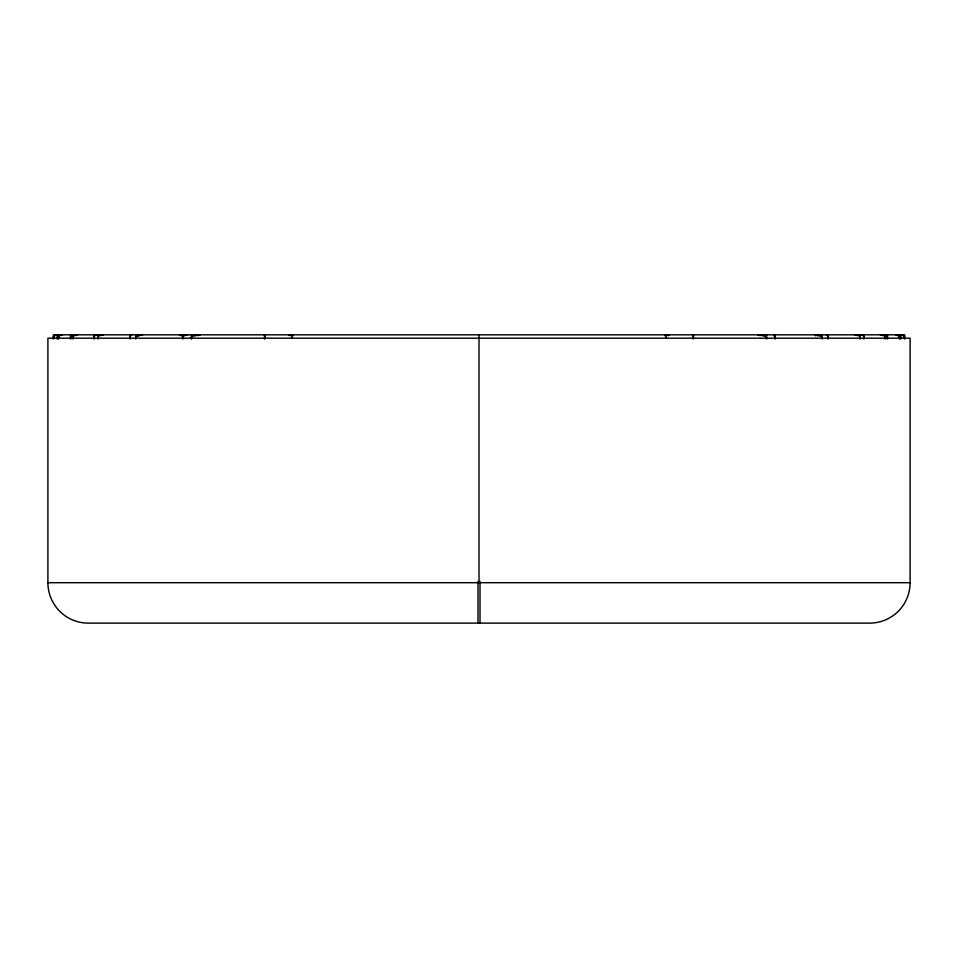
<?xml version="1.0" encoding="UTF-8"?>
<svg xmlns="http://www.w3.org/2000/svg" width="958" height="958" viewBox="0 0 958 958"><rect width="100%" height="100%" fill="white"/><g stroke="black" fill="none" stroke-linecap="round" stroke-linejoin="round"><path stroke-width="1.44" d="M264.6 338.186L264.755 336.294M53.313 338.186L53.732 336.557A2.658 1.904 90 0 0 53.289 338.186A2.658 1.892 -90 0 1 53.744 336.569M183.265 335.767L184.211 334.821M58.953 336.521L58.833 336.725A2.443 1.856 89.9 0 0 58.426 338.186M94.782 335.719L96.231 334.821M136.479 336.749L135.832 338.186A1.796 1.605 90 0 1 136.192 337.12L136.383 336.845M136.659 335.683L138.335 334.821M58.067 335.863L60.198 334.821M71.359 335.683L73.047 334.821L72.988 339.084M131.066 335.132L130.815 335.396A3.628 1.688 90 0 0 130.575 335.767A3.76 1.736 90 0 1 131.066 335.144L131.797 334.821M54.271 335.839L56.726 334.821L54.522 335.611M59.576 335.815L62.39 334.821M192.702 336.438L191.648 337.444A1.401 1.305 -90 0 0 191.42 338.186L192.738 336.414M74.341 335.803L77.598 334.821M184.235 335.827L187.708 334.821L186.091 335.013M99.656 335.791L103.5 334.821M292.609 335.084L293.112 335.815M137.713 335.839L142.55 334.821L137.856 335.767M197.743 334.953L200.222 334.821L194.115 335.755L198.438 334.821L198.438 335.611M292.202 335.084L293.112 334.821A3.365 1.485 -90 0 0 291.627 338.186M292.01 335.084L293.112 334.821L291.867 335.084M197.408 335.025L198.438 334.821A2.694 1.784 -90 0 0 197.18 335.611M47.9 582.704L910.1 582.704L910.1 338.186L47.9 338.186L47.9 582.704A40.416 40.416 0 0 0 88.316 623.119L869.684 623.119A40.416 40.416 0 0 0 910.1 582.704M854.5 334.821L858.344 335.791M880.402 334.821L883.659 335.803M895.61 334.821L898.424 335.815M760.005 334.929L757.778 334.821L763.897 335.755L759.562 334.821L759.562 335.611M897.802 334.821L899.933 335.863M861.769 334.821L863.218 335.719M826.203 334.821L827.185 335.396A3.628 1.688 -90 0 1 827.425 335.767A3.76 1.736 -90 0 0 826.934 335.144M666.373 338.186A3.365 1.485 90 0 0 664.888 334.821L666.133 335.084L664.888 334.821L664.888 335.815M666.085 335.084L664.888 334.821L665.99 335.084M773.789 335.815L773.789 334.821L774.735 335.767M903.478 335.611L901.274 334.821L903.729 335.839M816.36 335.084L815.45 334.821L815.45 335.815M760.293 335.025L759.562 334.821A2.694 1.784 90 0 1 760.82 335.611M668.504 335.025L667.774 334.821L667.774 335.611M820.144 335.767L815.45 334.821A3.365 2.682 -90 0 1 817.354 335.815M820.288 335.839L815.941 335.084M668.169 335.025L668.804 335.025L667.774 334.821A2.694 1.198 90 0 1 668.624 335.611M765.262 336.414L766.58 338.186A1.353 1.257 89.8 0 0 766.424 337.563L765.298 336.438M181.613 335.623L179.409 334.821L181.864 335.851M886.641 335.683L884.952 334.821L885.012 339.084M821.521 336.749L822.168 338.186A1.796 1.605 89.9 0 0 821.808 337.132A3.137 2.79 89.8 0 0 821.401 336.629M859.554 336.881L859.637 337.012A2.072 1.772 -89.7 0 1 859.997 338.186M899.047 336.521L899.287 336.953A2.383 1.82 -89.9 0 1 899.574 338.186M904.268 336.557L904.687 338.186A2.658 1.892 90 0 0 904.256 336.569A2.658 1.904 -90 0 1 904.711 338.186M693.245 336.294L693.4 338.186M887.479 338.186L887.455 337.767A3.149 1.892 -90 0 0 886.964 336.162M904.687 339.084L904.687 334.821L53.313 334.821L53.313 339.084M900.748 334.821L900.748 339.084M899.562 334.821L899.562 339.084M887.479 334.821L887.479 339.084M863.912 334.821L863.912 339.084M859.985 334.821L859.985 339.084M827.963 334.821L827.963 339.084M822.168 334.821L822.168 339.084M775.154 334.821L775.154 339.084M766.58 334.821L766.58 339.084M693.4 334.821L693.4 339.084M692.67 335.611L692.67 334.821A2.694 1.365 90 0 1 693.628 335.611M480.006 581.41L480.006 623.131M479 334.821L479 582.704M477.994 581.41L477.994 623.131M290.226 335.611L290.226 334.821L289.196 335.025L290.226 334.821A2.694 1.198 -90 0 0 289.376 335.611M265.33 335.611L265.33 334.821A2.694 1.365 -90 0 0 264.372 335.611M264.6 334.821L264.6 339.084M191.42 334.821L191.42 339.084M182.846 334.821L182.846 339.084M135.832 334.821L135.832 339.084M130.037 334.821L130.037 339.084M98.015 334.821L98.015 339.084M94.088 334.821L94.088 339.084M70.521 334.821L70.521 339.084M58.438 334.821L58.438 339.084M57.252 334.821L57.252 339.084M773.789 334.821A3.365 2.347 -90 0 1 775.453 335.815M884.737 337.048A2.263 1.82 90 0 1 885.024 338.186M72.964 338.186A2.335 1.88 90 0 1 73.263 337.048M863.493 336.21A3.197 1.712 -90 0 1 863.924 338.186M94.076 338.186A3.197 1.712 90 0 1 94.507 336.21M900.76 338.186A2.754 1.808 -90 0 0 900.4 336.605A3.473 2.287 -90 0 0 900.125 336.114M57.217 338.186A3.006 1.976 90 0 1 57.887 336.138M70.509 338.186A3.102 1.856 -89.9 0 1 71.048 336.174M774.914 336.282A3.197 1.198 90 0 1 775.154 338.186M182.846 338.186A3.197 1.198 -90 0 1 183.086 336.282M98.003 338.186A2.155 1.832 -90 0 1 98.458 336.893M827.652 336.282A3.149 1.461 -90 0 1 827.963 338.186M130.037 338.186A3.114 1.437 90 0 1 130.348 336.282M692.49 334.821A3.581 0.934 -89.9 0 1 692.981 335.372M265.019 335.372A3.581 0.934 89.9 0 1 265.51 334.821M137.856 335.3L137.222 335.683L140.024 334.821L137.868 335.3M290.226 334.821L289.268 335.025L290.226 334.821M816.743 335.084L815.45 334.821L816.647 335.084M760.592 335.025L759.562 334.821L760.508 335.025M668.732 335.025L667.774 334.821L668.648 335.025"/></g></svg>
